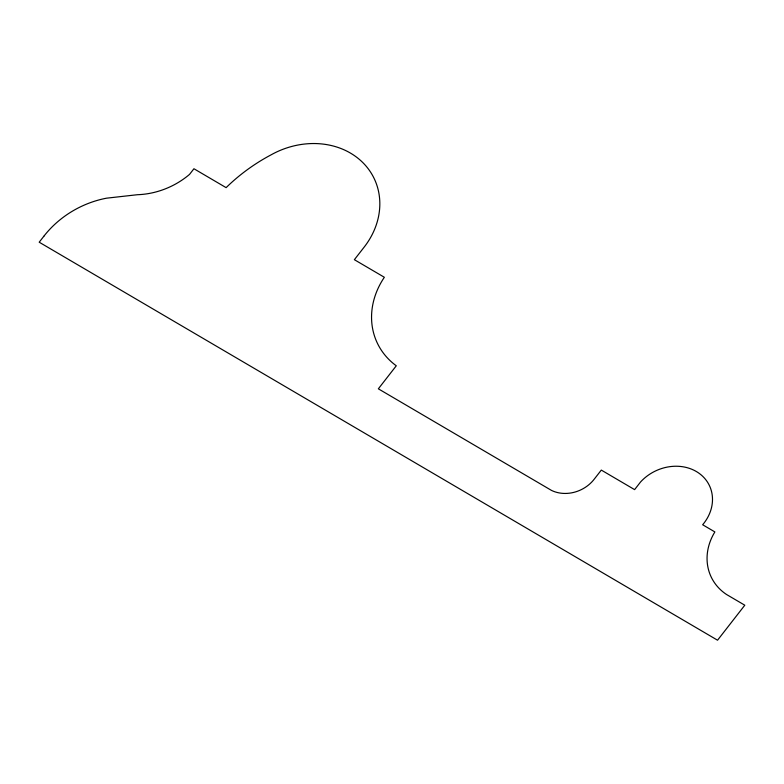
<?xml version="1.0" encoding="UTF-8"?>
<svg xmlns="http://www.w3.org/2000/svg" width="784" height="784" viewBox="0 0 784 784"><rect width="100%" height="100%" fill="white"/><g stroke="black" fill="none" stroke-linecap="round" stroke-linejoin="round"><path stroke-width="1.18" d="M43.816 236.288L39.2 242.207L717.546 640.205L744.8 605.209L726.543 594.497A56.928 48.853 -26.2 0 1 714.871 531.924L702.66 524.761A42.552 36.505 -26.2 0 0 698.505 472.889A42.552 36.505 -26.2 0 0 640.587 481.944L634.609 489.628L601.308 470.086L594.468 478.867A32.624 27.999 -26.2 0 1 551.515 490.421L378.349 388.815L396.283 365.785A79.419 68.149 -26.2 0 1 384.346 277.271L354.368 259.69L364.619 246.529A77.263 66.297 -26.2 0 0 362.482 162.249A77.263 66.297 -26.2 0 0 271.039 154.869A169.922 145.804 -26.2 0 0 226.115 187.641L193.932 168.746L189.542 174.391A74.656 64.063 -26.2 0 1 137.435 194.716L106.506 198.185A91.473 78.488 -26.2 0 0 43.816 236.288"/></g></svg>
